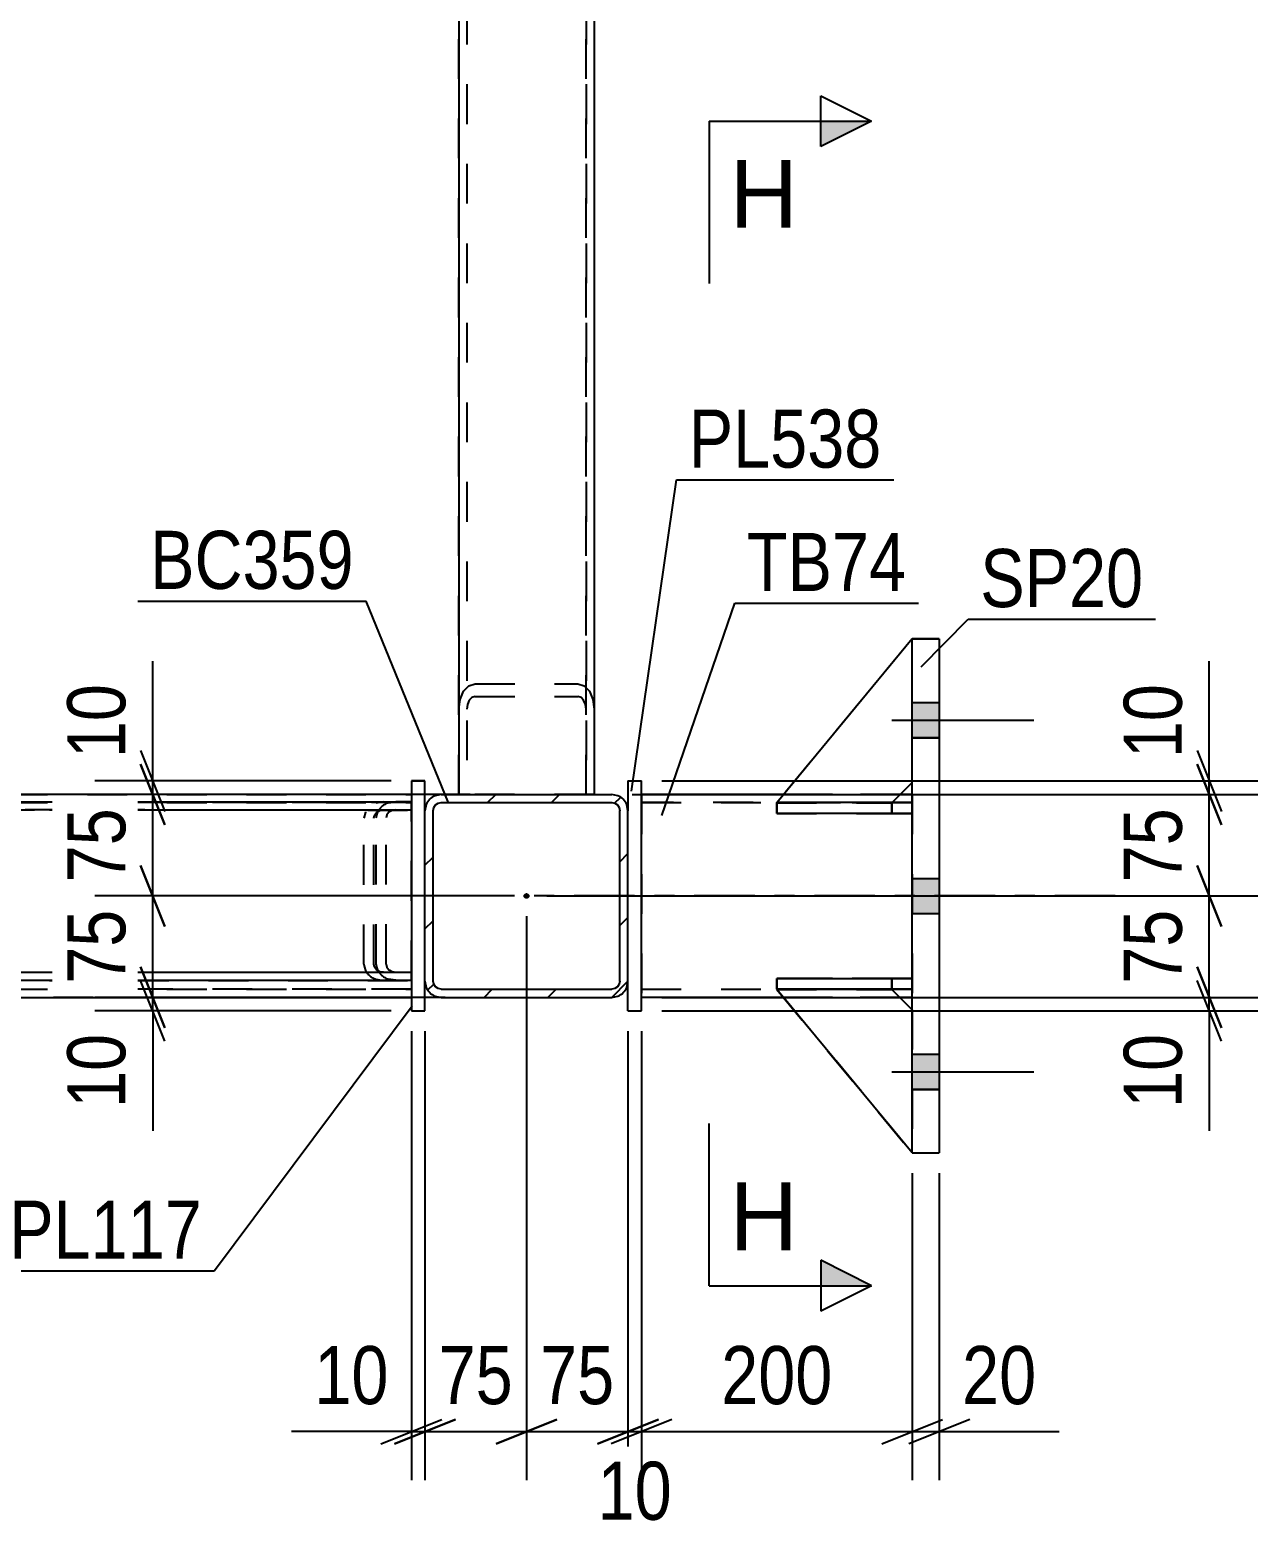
# Model space of a CAD drawing. Header units: millimetres. Extents: x -836 to 353, y -855 to -14.
# Drawn here: x 197.7 to 258.1, y -484.8 to -410.7 of the extents above; entities that cross this region are included whole.
import ezdxf

# ---------------------------------------------------------------- set-up
doc = ezdxf.new("R2010")
doc.units = ezdxf.units.MM
doc.linetypes.add('DXK_LINE_DOT2', pattern=[3.9198, 1.9599, -1.9599])
doc.linetypes.add('DXK_LINE_DOT3', pattern=[5.9187, 2.979, -0.9799, 0.9799, -0.9799])
doc.styles.add('Arial', font='ARIAL.TTF', dxfattribs={"height": 0.2})
doc.styles.add('Arial Narrow', font='ARIALN.TTF', dxfattribs={"height": 0.2})

# ---------------------------------------------------------------- blocks, each defined once
blk = doc.blocks.new('Part-570393895-14045 - 13893')
at = {"color": 2, "linetype": 'Continuous'}
for p, q in [((216.448, -447.748), (217.115, -447.748)), ((216.448, -447.748), (216.448, -459.081)), ((217.115, -449.215), (217.115, -447.748)), ((217.115, -459.081), (217.115, -457.615)), ((216.448, -459.081), (217.115, -459.081))]:
    blk.add_line(p, q, dxfattribs=at)
at = {"color": 7, "linetype": 'DXK_LINE_DOT2'}
for p, q in [((217.115, -447.748), (216.448, -447.748)), ((217.115, -447.748), (217.115, -447.748)), ((217.115, -457.615), (217.115, -449.215)), ((216.448, -459.081), (217.115, -459.081))]:
    blk.add_line(p, q, dxfattribs=at)
blk = doc.blocks.new('Part-570393895-14100 - 13893')
at = {"color": 2, "linetype": 'Continuous'}
for p, q in [((234.449, -458.022), (234.449, -458.022)), ((240.115, -458.022), (234.449, -458.022)), ((241.115, -466.082), (234.449, -458.022)), ((240.115, -458.022), (240.115, -458.022)), ((240.115, -458.022), (241.115, -459.022))]:
    blk.add_line(p, q, dxfattribs=at)
at = {"color": 7, "linetype": 'DXK_LINE_DOT2'}
for p, q in [((234.449, -458.022), (240.115, -458.022)), ((241.115, -466.081), (234.449, -458.022)), ((240.115, -458.022), (241.115, -459.022)), ((241.115, -459.022), (241.115, -466.082))]:
    blk.add_line(p, q, dxfattribs=at)
blk = doc.blocks.new('Part-570393895-14099 - 13893')
at = {"color": 7, "linetype": 'DXK_LINE_DOT2'}
for p, q in [((241.115, -440.747), (234.449, -448.821)), ((241.115, -440.747), (234.449, -448.821)), ((241.115, -447.821), (241.115, -440.747)), ((240.115, -448.821), (241.115, -447.821)), ((240.115, -448.821), (241.115, -447.821)), ((234.449, -448.821), (240.115, -448.821)), ((234.449, -448.821), (234.449, -448.821)), ((240.115, -448.821), (234.449, -448.821)), ((240.115, -448.821), (240.115, -448.821))]:
    blk.add_line(p, q, dxfattribs=at)
at = {"color": 2, "linetype": 'Continuous'}
blk.add_line((241.115, -440.747), (241.115, -440.747), dxfattribs=at)
blk = doc.blocks.new('Part-570393895-14098 - 13893')
at = {"color": 7, "linetype": 'DXK_LINE_DOT2'}
for p, q in [((241.115, -440.748), (234.449, -448.821)), ((241.115, -440.748), (241.115, -440.749)), ((241.115, -447.821), (241.115, -440.748)), ((240.115, -448.821), (241.115, -447.821)), ((240.115, -448.821), (234.449, -448.821)), ((240.115, -448.821), (234.999, -448.821)), ((240.115, -448.821), (240.121, -448.816)), ((240.115, -448.821), (240.115, -448.821))]:
    blk.add_line(p, q, dxfattribs=at)
at = {"color": 2, "linetype": 'Continuous'}
for p, q in [((241.115, -440.749), (234.449, -448.821)), ((241.115, -440.748), (241.115, -440.748)), ((240.121, -448.816), (241.115, -447.821)), ((234.999, -448.821), (234.449, -448.821)), ((234.449, -448.821), (234.449, -448.821))]:
    blk.add_line(p, q, dxfattribs=at)
blk = doc.blocks.new('Part-570393895-13926 - 13893')
at = {"color": 7, "linetype": 'DXK_LINE_DOT2'}
for p, q in [((218.781, -448.415), (218.781, -248.776)), ((219.181, -248.776), (219.181, -448.415)), ((225.048, -448.415), (225.048, -248.776)), ((225.448, -248.776), (225.448, -448.415)), ((225.448, -448.415), (218.781, -448.415))]:
    blk.add_line(p, q, dxfattribs=at)
blk = doc.blocks.new('Part-570393895-13936 - 13893')
at = {"color": 7, "linetype": 'DXK_LINE_DOT2'}
for p, q in [((219.181, -248.776), (219.181, -448.415)), ((225.048, -248.776), (225.048, -448.415)), ((218.842, -443.731), (219.016, -443.325)), ((219.016, -443.325), (219.275, -443.054)), ((219.275, -443.054), (219.581, -442.958)), ((219.581, -442.958), (224.648, -442.958)), ((224.648, -442.958), (224.954, -443.054)), ((224.954, -443.054), (225.214, -443.325)), ((225.214, -443.325), (225.387, -443.731)), ((218.781, -444.21), (218.842, -443.731)), ((219.212, -443.971), (219.181, -444.21)), ((219.298, -443.767), (219.212, -443.971)), ((219.428, -443.632), (219.298, -443.767)), ((219.581, -443.584), (219.428, -443.632)), ((219.581, -443.584), (224.648, -443.584)), ((224.801, -443.632), (224.648, -443.584)), ((224.931, -443.767), (224.801, -443.632)), ((225.018, -443.971), (224.931, -443.767)), ((225.048, -444.21), (225.018, -443.971)), ((225.387, -443.731), (225.448, -444.21)), ((225.448, -448.415), (218.781, -448.415))]:
    blk.add_line(p, q, dxfattribs=at)
at = {"color": 2, "linetype": 'Continuous'}
for p, q in [((218.781, -263.323), (218.781, -448.415)), ((225.448, -263.323), (225.448, -448.415))]:
    blk.add_line(p, q, dxfattribs=at)
blk = doc.blocks.new('Part-570393895-13939 - 13893')
at = {"color": 7, "linetype": 'DXK_LINE_DOT2'}
for p, q in [((162.545, -448.774), (215.067, -448.78)), ((215.067, -449.18), (162.545, -449.174)), ((171.179, -448.774), (216.448, -448.779)), ((171.179, -449.174), (216.448, -449.179)), ((214.177, -449.287), (214.107, -449.58)), ((214.18, -449.274), (214.177, -449.287)), ((214.624, -449.427), (214.728, -449.297)), ((215.067, -448.78), (214.7, -448.841)), ((214.728, -449.297), (214.883, -449.21)), ((214.883, -449.21), (215.067, -449.18)), ((215.067, -448.78), (216.448, -448.78)), ((216.448, -449.18), (215.067, -449.18)), ((216.448, -457.58), (216.448, -448.779)), ((216.448, -449.179), (216.448, -449.18)), ((214.107, -456.78), (214.107, -449.58)), ((214.587, -449.58), (214.624, -449.427)), ((214.587, -456.78), (214.587, -449.58)), ((162.545, -457.174), (215.067, -457.18)), ((171.179, -457.174), (216.448, -457.179)), ((214.107, -456.78), (214.142, -456.923)), ((214.142, -456.923), (214.18, -457.086)), ((214.624, -456.933), (214.587, -456.78)), ((214.728, -457.063), (214.624, -456.933)), ((214.883, -457.149), (214.728, -457.063)), ((215.067, -457.18), (214.883, -457.149)), ((215.067, -457.18), (216.448, -457.18)), ((215.067, -457.58), (162.545, -457.574)), ((171.179, -457.574), (216.448, -457.579)), ((214.7, -457.519), (215.067, -457.58)), ((216.448, -457.58), (215.067, -457.58)), ((216.448, -457.579), (216.448, -457.58))]:
    blk.add_line(p, q, dxfattribs=at)
blk.add_arc((214.971, -456.665), 0.896, 208.00602, 252.34509, dxfattribs=at)
blk = doc.blocks.new('Part-570393895-14005 - 13893')
at = {"color": 7, "linetype": 'DXK_LINE_DOT2'}
for p, q in [((175.485, -449.268), (175.448, -449.574)), ((175.589, -449.009), (175.485, -449.268)), ((175.744, -448.835), (175.589, -449.009)), ((175.706, -449.421), (175.758, -449.292)), ((175.928, -448.774), (175.744, -448.835)), ((175.758, -449.292), (175.836, -449.205)), ((175.836, -449.205), (175.928, -449.174)), ((175.928, -448.774), (180.245, -448.775)), ((175.928, -449.174), (215.675, -449.17)), ((175.928, -449.174), (180.245, -449.175)), ((180.245, -448.775), (180.962, -448.775)), ((180.429, -448.836), (180.245, -448.775)), ((180.245, -449.175), (216.448, -449.171)), ((180.245, -449.175), (180.337, -449.205)), ((180.337, -449.205), (180.415, -449.292)), ((180.415, -449.292), (180.467, -449.422)), ((180.584, -449.009), (180.429, -448.836)), ((180.688, -449.269), (180.584, -449.009)), ((180.725, -449.575), (180.688, -449.269)), ((214.715, -449.57), (214.788, -449.264)), ((215.335, -449.287), (215.231, -449.417)), ((215.307, -448.831), (215.675, -448.77)), ((215.491, -449.201), (215.335, -449.287)), ((215.675, -449.17), (215.491, -449.201)), ((215.675, -449.17), (216.448, -449.17)), ((216.448, -448.771), (216.448, -448.77)), ((216.448, -457.571), (216.448, -448.77)), ((175.448, -456.774), (175.448, -449.574)), ((175.688, -449.574), (175.706, -449.421)), ((175.688, -456.774), (175.688, -449.574)), ((180.467, -449.422), (180.485, -449.575)), ((180.485, -456.775), (180.485, -449.575)), ((180.725, -456.775), (180.725, -449.575)), ((214.715, -456.77), (214.715, -449.57)), ((215.231, -449.417), (215.195, -449.57)), ((215.195, -456.77), (215.195, -449.57)), ((214.788, -457.076), (214.715, -456.77)), ((215.195, -456.77), (215.231, -456.923)), ((175.448, -456.774), (175.485, -457.081)), ((175.485, -457.081), (175.589, -457.34)), ((175.589, -457.34), (175.744, -457.514)), ((175.706, -456.928), (175.688, -456.774)), ((175.758, -457.057), (175.706, -456.928)), ((175.836, -457.144), (175.758, -457.057)), ((175.928, -457.174), (175.836, -457.144)), ((175.928, -457.174), (215.675, -457.17)), ((175.928, -457.174), (180.245, -457.175)), ((180.337, -457.144), (180.245, -457.175)), ((180.245, -457.175), (216.448, -457.171)), ((180.415, -457.058), (180.337, -457.144)), ((180.467, -456.928), (180.415, -457.058)), ((180.429, -457.514), (180.584, -457.341)), ((180.485, -456.775), (180.467, -456.928)), ((180.584, -457.341), (180.688, -457.081)), ((180.688, -457.081), (180.725, -456.775)), ((215.231, -456.923), (215.335, -457.053)), ((215.675, -457.57), (215.307, -457.509)), ((215.335, -457.053), (215.379, -457.077)), ((215.379, -457.077), (215.491, -457.14)), ((215.491, -457.14), (215.675, -457.17)), ((215.675, -457.17), (216.448, -457.17)), ((175.744, -457.514), (175.928, -457.574)), ((175.928, -457.574), (215.675, -457.57)), ((175.928, -457.574), (180.245, -457.575)), ((180.245, -457.575), (180.429, -457.514)), ((180.245, -457.575), (180.966, -457.575)), ((215.675, -457.57), (216.448, -457.57))]:
    blk.add_line(p, q, dxfattribs=at)
at = {"color": 2, "linetype": 'Continuous'}
for p, q in [((175.928, -448.774), (215.675, -448.77)), ((180.962, -448.775), (216.448, -448.771)), ((216.448, -448.77), (215.675, -448.77)), ((180.966, -457.575), (216.448, -457.571))]:
    blk.add_line(p, q, dxfattribs=at)
at = {"color": 7, "linetype": 'DXK_LINE_DOT2'}
for centre, start, end in [((215.579, -449.685), 107.65491, 151.99398), ((215.579, -456.656), 208.00602, 252.34509)]:
    blk.add_arc(centre, 0.896, start, end, dxfattribs=at)
blk = doc.blocks.new('Part-570393895-14075 - 13893')
at = {"color": 7, "linetype": 'DXK_LINE_DOT2'}
for p, q in [((234.449, -458.021), (240.115, -458.021)), ((241.115, -466.081), (234.449, -458.021)), ((234.449, -458.021), (234.449, -458.021)), ((240.115, -458.021), (234.449, -458.021)), ((234.449, -458.021), (241.115, -466.081)), ((240.115, -458.021), (241.115, -459.021)), ((240.115, -458.021), (240.115, -458.021)), ((241.115, -459.021), (240.115, -458.021)), ((241.115, -459.021), (241.115, -466.081))]:
    blk.add_line(p, q, dxfattribs=at)
blk = doc.blocks.new('Part-570393895-13951 - 13893')
at = {"color": 7, "linetype": 'DXK_LINE_DOT2'}
for p, q in [((133.85, -448.414), (216.448, -448.414)), ((133.85, -448.415), (133.85, -448.414)), ((133.85, -458.187), (133.85, -448.414)), ((216.448, -448.415), (216.448, -448.414)), ((216.448, -448.414), (216.448, -458.415)), ((133.85, -448.814), (216.448, -448.814)), ((133.85, -448.815), (133.85, -448.814)), ((216.448, -448.815), (133.85, -448.815)), ((133.85, -448.845), (133.85, -448.815)), ((133.85, -458.014), (216.448, -458.014)), ((133.85, -458.015), (133.85, -458.014)), ((216.448, -458.015), (133.85, -458.015)), ((216.448, -458.414), (133.85, -458.414))]:
    blk.add_line(p, q, dxfattribs=at)
at = {"color": 2, "linetype": 'Continuous'}
for p, q in [((216.448, -448.415), (133.85, -448.415)), ((133.85, -458.354), (133.85, -458.187)), ((133.85, -458.354), (133.85, -458.415)), ((133.85, -458.414), (133.85, -458.415)), ((133.85, -458.415), (216.448, -458.415))]:
    blk.add_line(p, q, dxfattribs=at)
blk = doc.blocks.new('Part-570393895-13961 - 13893')
at = {"linetype": 'Continuous'}
h = blk.add_hatch(dxfattribs=at)
h.set_pattern_fill('', scale=0.7, style=0, pattern_type=0)
h.set_pattern_definition([(45, (226.3147, -458.4148), (-1.57154, 1.57154), [])])
h.paths.add_polyline_path([(217.915, -458.415), (226.315, -458.415), (226.621, -458.354), (226.88, -458.18), (227.054, -457.921), (227.115, -457.615), (227.115, -449.215), (227.054, -448.909), (226.88, -448.649), (226.621, -448.476), (226.315, -448.415), (217.915, -448.415), (217.609, -448.476), (217.349, -448.649), (217.176, -448.909), (217.115, -449.215), (217.115, -457.615), (217.176, -457.921), (217.349, -458.18), (217.609, -458.354)])
h.paths.add_polyline_path([(217.545, -457.768), (217.515, -457.615), (217.515, -449.215), (217.545, -449.062), (217.632, -448.932), (217.762, -448.845), (217.915, -448.815), (226.315, -448.815), (226.468, -448.845), (226.598, -448.932), (226.684, -449.062), (226.715, -449.215), (226.715, -457.615), (226.684, -457.768), (226.598, -457.898), (226.468, -457.984), (226.315, -458.015), (217.915, -458.015), (217.762, -457.984), (217.632, -457.898)])
blk.add_hatch(color=30, dxfattribs=at).paths.add_polyline_path([(222.115, -453.515, -1), (222.115, -453.315, -1)])
at = {"color": 2, "linetype": 'Continuous'}
for p, q in [((217.915, -448.415), (217.609, -448.476)), ((217.915, -448.415), (217.915, -448.415)), ((217.915, -448.415), (226.315, -448.415)), ((226.315, -448.415), (226.315, -448.415)), ((226.621, -448.476), (226.315, -448.415)), ((217.176, -448.909), (217.115, -449.215)), ((217.115, -449.215), (217.115, -449.215)), ((217.115, -457.615), (217.115, -449.215)), ((217.515, -449.215), (217.545, -449.062)), ((217.515, -449.215), (217.515, -449.215)), ((217.515, -457.615), (217.515, -449.215)), ((217.545, -449.062), (217.632, -448.932)), ((217.632, -448.932), (217.762, -448.845)), ((217.762, -448.845), (217.915, -448.815)), ((217.915, -448.815), (217.915, -448.815)), ((217.915, -448.815), (226.315, -448.815)), ((226.315, -448.815), (226.315, -448.815)), ((226.315, -448.815), (226.468, -448.845)), ((226.468, -448.845), (226.598, -448.932)), ((226.598, -448.932), (226.684, -449.062)), ((226.684, -449.062), (226.715, -449.215)), ((226.715, -449.215), (226.715, -449.215)), ((226.715, -457.615), (226.715, -449.215)), ((227.115, -449.215), (227.054, -448.909)), ((227.115, -449.215), (227.115, -449.215)), ((227.115, -457.615), (227.115, -449.215)), ((217.115, -457.615), (217.115, -457.615)), ((217.115, -457.615), (217.176, -457.921)), ((217.515, -457.615), (217.515, -457.615)), ((217.545, -457.768), (217.515, -457.615)), ((217.632, -457.898), (217.545, -457.768)), ((217.762, -457.984), (217.632, -457.898)), ((217.915, -458.015), (217.762, -457.984)), ((217.915, -458.015), (217.915, -458.015)), ((217.915, -458.015), (226.315, -458.015)), ((226.468, -457.984), (226.315, -458.015)), ((226.315, -458.015), (226.315, -458.015)), ((226.598, -457.898), (226.468, -457.984)), ((226.684, -457.768), (226.598, -457.898)), ((226.715, -457.615), (226.684, -457.768)), ((226.715, -457.615), (226.715, -457.615)), ((227.054, -457.921), (227.115, -457.615)), ((227.115, -457.615), (227.115, -457.615)), ((217.609, -458.354), (217.915, -458.415)), ((217.915, -458.415), (217.915, -458.415)), ((217.915, -458.415), (226.315, -458.415)), ((226.315, -458.415), (226.621, -458.354)), ((226.315, -458.415), (226.315, -458.415))]:
    blk.add_line(p, q, dxfattribs=at)
at = {"color": 30, "linetype": 'DXK_LINE_DOT3'}
blk.add_line((222.115, -453.415), (222.115, -453.415), dxfattribs=at)
at = {"color": 30, "linetype": 'Continuous'}
blk.add_circle((222.115, -453.415), 0.1, dxfattribs=at)
at = {"color": 2, "linetype": 'Continuous'}
for centre, start, end in [((217.915, -449.215), 112.5, 157.5), ((226.315, -449.215), 22.5, 67.5), ((217.915, -457.615), 202.5, 247.5), ((226.315, -457.615), 292.5, 337.5)]:
    blk.add_arc(centre, 0.8, start, end, dxfattribs=at)
blk = doc.blocks.new('Part-570393895-14062 - 13893')
at = {"color": 7, "linetype": 'DXK_LINE_DOT2'}
for p, q in [((234.449, -448.814), (241.116, -448.813)), ((234.449, -449.347), (234.449, -448.814)), ((234.449, -448.814), (240.116, -448.814)), ((234.449, -449.347), (241.116, -449.346)), ((240.116, -449.347), (234.449, -449.347)), ((240.116, -449.347), (240.116, -448.814)), ((240.116, -448.814), (241.116, -448.814)), ((241.116, -449.347), (240.116, -449.347)), ((241.116, -449.347), (241.116, -448.813)), ((241.116, -449.346), (241.116, -449.347))]:
    blk.add_line(p, q, dxfattribs=at)
blk = doc.blocks.new('Part-570393895-14061 - 13893')
at = {"color": 2, "linetype": 'Continuous'}
for p, q in [((242.449, -440.746), (241.115, -440.746)), ((241.115, -440.749), (241.115, -440.747)), ((241.115, -440.749), (242.449, -440.749)), ((241.115, -466.082), (241.115, -440.749)), ((242.449, -440.749), (242.449, -440.746)), ((242.449, -440.746), (242.449, -440.749)), ((242.449, -440.749), (242.449, -466.082)), ((241.115, -466.082), (242.449, -466.082))]:
    blk.add_line(p, q, dxfattribs=at)
at = {"color": 7, "linetype": 'DXK_LINE_DOT2'}
for p, q in [((241.115, -440.747), (241.115, -440.746)), ((241.115, -440.749), (241.115, -440.746)), ((241.115, -466.08), (242.449, -466.08))]:
    blk.add_line(p, q, dxfattribs=at)
blk = doc.blocks.new('Part-570393895-14080 - 13893')
at = {"color": 2, "linetype": 'Continuous'}
for p, q in [((227.115, -447.747), (227.781, -447.747)), ((227.115, -447.748), (227.781, -447.748)), ((227.115, -447.748), (227.115, -449.215)), ((227.781, -459.081), (227.781, -447.748)), ((227.115, -459.081), (227.115, -457.615)), ((227.115, -459.081), (227.781, -459.081))]:
    blk.add_line(p, q, dxfattribs=at)
at = {"color": 7, "linetype": 'DXK_LINE_DOT2'}
for p, q in [((227.115, -447.747), (227.115, -447.748)), ((227.781, -447.748), (227.781, -447.747)), ((227.115, -457.615), (227.115, -449.215)), ((227.115, -459.08), (227.781, -459.08))]:
    blk.add_line(p, q, dxfattribs=at)
blk = doc.blocks.new('Part-570393895-14085 - 13893')
at = {"color": 7, "linetype": 'DXK_LINE_DOT2'}
for p, q in [((241.115, -448.414), (227.781, -448.414)), ((227.781, -448.415), (227.781, -448.414)), ((227.781, -448.414), (227.781, -458.415)), ((240.522, -448.415), (234.785, -448.415)), ((241.115, -448.415), (241.115, -448.414)), ((241.115, -448.414), (241.115, -458.415)), ((241.115, -448.814), (227.781, -448.814)), ((227.781, -448.815), (241.115, -448.815)), ((227.781, -458.014), (241.115, -458.014)), ((227.781, -458.015), (241.115, -458.015)), ((241.115, -458.414), (227.781, -458.414)), ((240.508, -458.415), (234.774, -458.415))]:
    blk.add_line(p, q, dxfattribs=at)
at = {"color": 2, "linetype": 'Continuous'}
for p, q in [((234.785, -448.415), (227.781, -448.415)), ((241.115, -448.415), (240.522, -448.415)), ((234.774, -458.415), (227.781, -458.415)), ((241.115, -458.415), (240.508, -458.415))]:
    blk.add_line(p, q, dxfattribs=at)
at = {"color": 7, "linetype": 'DXK_LINE_DOT3'}
blk.add_line((251.115, -453.414), (217.781, -453.414), dxfattribs=at)
blk = doc.blocks.new('Part-570393895-14095 - 13893')
at = {"color": 7, "linetype": 'DXK_LINE_DOT2'}
for p, q in [((241.116, -457.48), (234.449, -457.481)), ((234.449, -458.014), (234.449, -457.481)), ((234.449, -457.481), (240.116, -457.481)), ((240.116, -458.014), (240.116, -457.481)), ((240.116, -457.481), (241.116, -457.481)), ((241.116, -458.014), (241.116, -457.48)), ((234.449, -458.014), (241.116, -458.013)), ((240.116, -458.014), (234.449, -458.014)), ((241.116, -458.014), (240.116, -458.014)), ((241.116, -458.013), (241.116, -458.014))]:
    blk.add_line(p, q, dxfattribs=at)
blk = doc.blocks.new('Part-570393895-14096 - 13893')
at = {"color": 2, "linetype": 'Continuous'}
for p, q in [((234.454, -448.815), (234.449, -448.815)), ((234.449, -448.815), (234.449, -449.348)), ((241.115, -449.349), (234.449, -449.348)), ((241.115, -448.816), (234.999, -448.815)), ((240.122, -448.815), (241.116, -448.815)), ((241.115, -448.816), (241.115, -449.349))]:
    blk.add_line(p, q, dxfattribs=at)
at = {"color": 7, "linetype": 'DXK_LINE_DOT2'}
for p, q in [((234.449, -449.348), (240.116, -449.348)), ((234.999, -448.815), (234.454, -448.815)), ((240.116, -448.815), (234.454, -448.815)), ((240.116, -448.815), (240.122, -448.815)), ((240.116, -448.815), (240.116, -449.348)), ((240.116, -449.348), (241.116, -449.348)), ((241.115, -448.816), (241.116, -448.815)), ((241.115, -449.349), (241.116, -449.348)), ((241.116, -448.815), (241.116, -449.348))]:
    blk.add_line(p, q, dxfattribs=at)
blk = doc.blocks.new('Part-570393895-14097 - 13893')
at = {"color": 2, "linetype": 'Continuous'}
for p, q in [((234.449, -457.481), (241.115, -457.482)), ((234.449, -457.481), (234.449, -458.015)), ((241.116, -457.481), (240.116, -457.481)), ((241.115, -457.482), (241.115, -458.016)), ((241.115, -458.016), (234.449, -458.015))]:
    blk.add_line(p, q, dxfattribs=at)
at = {"color": 7, "linetype": 'DXK_LINE_DOT2'}
for p, q in [((240.116, -457.481), (234.449, -457.481)), ((240.116, -457.481), (240.116, -458.015)), ((241.115, -457.482), (241.116, -457.481)), ((241.116, -457.481), (241.116, -458.015)), ((234.449, -458.015), (240.116, -458.015)), ((240.116, -458.015), (241.116, -458.015)), ((241.115, -458.016), (241.116, -458.015))]:
    blk.add_line(p, q, dxfattribs=at)
blk = doc.blocks.new('Bolt-570393895-14271 - 13893')
at = {"linetype": 'Continuous'}
for points in [[(242.449, -445.613), (242.449, -443.88), (241.115, -443.88), (241.115, -445.613)], [(242.449, -445.614), (242.449, -443.881), (241.115, -443.881), (241.115, -445.614)], [(242.449, -445.615), (242.449, -443.882), (241.115, -443.882), (241.115, -445.615)], [(242.449, -454.28), (242.449, -452.547), (241.115, -452.547), (241.115, -454.28)], [(242.449, -454.282), (242.449, -452.549), (241.115, -452.549), (241.115, -454.282)], [(242.449, -462.947), (242.449, -461.213), (241.115, -461.213), (241.115, -462.947)], [(242.449, -462.948), (242.449, -461.214), (241.115, -461.214), (241.115, -462.948)], [(242.449, -462.949), (242.449, -461.215), (241.115, -461.215), (241.115, -462.949)]]:
    blk.add_hatch(color=1, dxfattribs=at).paths.add_polyline_path(points)
at = {"color": 1, "linetype": 'Continuous'}
for p, q in [((241.115, -443.88), (242.449, -443.88)), ((241.115, -443.881), (242.449, -443.881)), ((241.115, -443.882), (242.449, -443.882)), ((240.115, -444.747), (247.115, -444.747)), ((240.115, -444.748), (247.115, -444.748)), ((240.115, -444.749), (247.115, -444.749)), ((241.115, -445.613), (242.449, -445.613)), ((241.115, -445.614), (242.449, -445.614)), ((241.115, -445.615), (242.449, -445.615)), ((241.115, -452.547), (242.449, -452.547)), ((241.115, -452.549), (242.449, -452.549)), ((240.115, -453.413), (247.115, -453.413)), ((240.115, -453.415), (247.115, -453.415)), ((241.115, -454.28), (242.449, -454.28)), ((241.115, -454.282), (242.449, -454.282)), ((241.115, -461.213), (242.449, -461.213)), ((241.115, -461.214), (242.449, -461.214)), ((241.115, -461.215), (242.449, -461.215)), ((240.115, -462.08), (247.115, -462.08)), ((240.115, -462.081), (247.115, -462.081)), ((240.115, -462.082), (247.115, -462.082)), ((241.115, -462.947), (242.449, -462.947)), ((241.115, -462.948), (242.449, -462.948)), ((241.115, -462.949), (242.449, -462.949))]:
    blk.add_line(p, q, dxfattribs=at)
blk = doc.blocks.new('StraightDimension-570393895-14790 - 13893')
at = {"color": 7, "linetype": 'Continuous'}
for p, q in [((255.147, -451.915), (256.347, -454.915)), ((223.115, -453.415), (258.147, -453.415)), ((255.747, -458.414), (255.747, -453.415)), ((256.347, -459.914), (255.147, -456.914)), ((228.781, -458.414), (258.147, -458.414))]:
    blk.add_line(p, q, dxfattribs=at)
at = {"color": 0}
blk.add_wipeout([(254.997, -453.486), (250.797, -453.486), (250.797, -458.343), (254.997, -458.343)], dxfattribs=at)
at = {"color": 3, "style": 'Arial Narrow'}
blk.add_text('75', height=2.8633, rotation=90.00021, dxfattribs=at).set_placement((254.397, -457.743))
blk = doc.blocks.new('StraightDimension-570393895-14679 - 13893')
at = {"color": 7, "linetype": 'Continuous'}
for p, q in [((222.115, -454.415), (222.115, -482.215)), ((227.115, -460.081), (227.115, -482.215)), ((220.615, -480.415), (223.615, -479.215)), ((228.615, -479.215), (225.615, -480.415)), ((222.115, -479.815), (227.115, -479.815))]:
    blk.add_line(p, q, dxfattribs=at)
at = {"color": 0}
blk.add_wipeout([(227.043, -479.065), (227.043, -474.865), (222.187, -474.865), (222.187, -479.065)], dxfattribs=at)
at = {"color": 3, "style": 'Arial Narrow'}
blk.add_text('75', height=2.8633, dxfattribs=at).set_placement((222.787, -478.465))
blk = doc.blocks.new('StraightDimension-570393895-14696 - 13893')
at = {"color": 7, "linetype": 'Continuous'}
for p, q in [((222.115, -454.415), (222.115, -482.215)), ((217.115, -460.081), (217.115, -482.215)), ((215.615, -480.415), (218.615, -479.215)), ((223.615, -479.215), (220.615, -480.415)), ((217.115, -479.815), (222.115, -479.815))]:
    blk.add_line(p, q, dxfattribs=at)
at = {"color": 0}
blk.add_wipeout([(222.043, -479.065), (222.043, -474.865), (217.187, -474.865), (217.187, -479.065)], dxfattribs=at)
at = {"color": 3, "style": 'Arial Narrow'}
blk.add_text('75', height=2.8633, dxfattribs=at).set_placement((217.787, -478.465))
blk = doc.blocks.new('StraightDimension-570393895-14713 - 13893')
at = {"color": 7, "linetype": 'Continuous'}
for p, q in [((227.115, -460.081), (227.115, -482.665)), ((227.781, -460.081), (227.781, -482.665)), ((225.615, -480.415), (228.615, -479.215)), ((229.281, -479.215), (226.281, -480.415)), ((227.115, -479.815), (227.781, -479.815))]:
    blk.add_line(p, q, dxfattribs=at)
at = {"color": 0}
blk.add_wipeout([(229.876, -484.765), (229.876, -480.565), (225.02, -480.565), (225.02, -484.765)], dxfattribs=at)
at = {"color": 3, "style": 'Arial Narrow'}
blk.add_text('10', height=2.8633, dxfattribs=at).set_placement((225.62, -484.165))
blk = doc.blocks.new('StraightDimension-570393895-14723 - 13893')
at = {"color": 7, "linetype": 'Continuous'}
for p, q in [((227.781, -460.081), (227.781, -482.215)), ((241.115, -467.081), (241.115, -482.215)), ((229.281, -479.215), (226.281, -480.415)), ((239.615, -480.415), (242.615, -479.215)), ((227.781, -479.815), (241.115, -479.815))]:
    blk.add_line(p, q, dxfattribs=at)
at = {"color": 0}
blk.add_wipeout([(237.791, -479.065), (237.791, -474.865), (231.106, -474.865), (231.106, -479.065)], dxfattribs=at)
at = {"color": 3, "style": 'Arial Narrow'}
blk.add_text('200', height=2.8633, dxfattribs=at).set_placement((231.706, -478.465))
blk = doc.blocks.new('StraightDimension-570393895-14739 - 13893')
at = {"color": 7, "linetype": 'Continuous'}
for p, q in [((241.115, -467.081), (241.115, -482.215)), ((242.449, -467.082), (242.449, -482.215)), ((239.615, -480.415), (242.615, -479.215)), ((243.949, -479.215), (240.949, -480.415)), ((241.115, -479.815), (242.449, -479.815)), ((242.449, -479.815), (248.355, -479.815)), ((242.449, -479.815), (248.355, -479.815))]:
    blk.add_line(p, q, dxfattribs=at)
at = {"color": 0}
blk.add_wipeout([(247.83, -479.065), (247.83, -474.865), (242.974, -474.865), (242.974, -479.065)], dxfattribs=at)
at = {"color": 3, "style": 'Arial Narrow'}
blk.add_text('20', height=2.8633, dxfattribs=at).set_placement((243.574, -478.465))
blk = doc.blocks.new('StraightDimension-570393895-14755 - 13893')
at = {"color": 7, "linetype": 'Continuous'}
for p, q in [((216.448, -460.081), (216.448, -482.215)), ((217.115, -460.081), (217.115, -482.215)), ((214.948, -480.415), (217.948, -479.215)), ((218.615, -479.215), (215.615, -480.415)), ((216.448, -479.815), (210.542, -479.815)), ((216.448, -479.815), (210.542, -479.815)), ((216.448, -479.815), (217.115, -479.815))]:
    blk.add_line(p, q, dxfattribs=at)
at = {"color": 0}
blk.add_wipeout([(215.923, -479.065), (215.923, -474.865), (211.067, -474.865), (211.067, -479.065)], dxfattribs=at)
at = {"color": 3, "style": 'Arial Narrow'}
blk.add_text('10', height=2.8633, dxfattribs=at).set_placement((211.667, -478.465))
blk = doc.blocks.new('StraightDimension-570393895-14780 - 13893')
at = {"color": 7, "linetype": 'Continuous'}
for p, q in [((255.147, -456.914), (256.347, -459.914)), ((256.347, -460.581), (255.147, -457.581)), ((228.781, -458.414), (258.147, -458.414)), ((255.747, -459.081), (255.747, -458.414)), ((228.781, -459.081), (258.147, -459.081)), ((255.747, -459.081), (255.747, -464.988)), ((255.747, -459.081), (255.747, -464.988))]:
    blk.add_line(p, q, dxfattribs=at)
at = {"color": 0}
blk.add_wipeout([(254.997, -459.606), (250.797, -459.606), (250.797, -464.463), (254.997, -464.463)], dxfattribs=at)
at = {"color": 3, "style": 'Arial Narrow'}
blk.add_text('10', height=2.8633, rotation=90.00021, dxfattribs=at).set_placement((254.397, -463.863))
blk = doc.blocks.new('StraightDimension-570393895-14807 - 13893')
at = {"color": 7, "linetype": 'Continuous'}
for p, q in [((255.147, -446.915), (256.347, -449.915)), ((227.315, -448.415), (258.147, -448.415)), ((255.747, -453.415), (255.747, -448.415)), ((256.347, -454.915), (255.147, -451.915)), ((223.115, -453.415), (258.147, -453.415))]:
    blk.add_line(p, q, dxfattribs=at)
at = {"color": 0}
blk.add_wipeout([(254.997, -448.487), (250.797, -448.487), (250.797, -453.343), (254.997, -453.343)], dxfattribs=at)
at = {"color": 3, "style": 'Arial Narrow'}
blk.add_text('75', height=2.8633, rotation=90.00021, dxfattribs=at).set_placement((254.397, -452.743))
blk = doc.blocks.new('StraightDimension-570393895-14824 - 13893')
at = {"color": 7, "linetype": 'Continuous'}
for p, q in [((255.747, -447.748), (255.747, -441.842)), ((255.747, -447.748), (255.747, -441.842)), ((255.147, -446.248), (256.347, -449.248)), ((256.347, -449.915), (255.147, -446.915)), ((228.781, -447.748), (258.147, -447.748)), ((255.747, -448.415), (255.747, -447.748)), ((227.315, -448.415), (258.147, -448.415))]:
    blk.add_line(p, q, dxfattribs=at)
at = {"color": 0}
blk.add_wipeout([(254.997, -442.367), (250.797, -442.367), (250.797, -447.223), (254.997, -447.223)], dxfattribs=at)
at = {"color": 3, "style": 'Arial Narrow'}
blk.add_text('10', height=2.8633, rotation=90.00021, dxfattribs=at).set_placement((254.397, -446.623))
blk = doc.blocks.new('StraightDimension-570393895-14835 - 13893')
at = {"color": 7, "linetype": 'Continuous'}
for p, q in [((203.104, -456.915), (204.304, -459.915)), ((204.304, -460.581), (203.104, -457.581)), ((218.108, -458.415), (200.854, -458.415)), ((203.704, -459.081), (203.704, -458.415)), ((215.448, -459.081), (200.854, -459.081)), ((203.704, -459.081), (203.704, -464.988)), ((203.704, -459.081), (203.704, -464.988))]:
    blk.add_line(p, q, dxfattribs=at)
at = {"color": 0}
blk.add_wipeout([(202.954, -459.606), (198.754, -459.606), (198.754, -464.463), (202.954, -464.463)], dxfattribs=at)
at = {"color": 3, "style": 'Arial Narrow'}
blk.add_text('10', height=2.8633, rotation=90.00021, dxfattribs=at).set_placement((202.354, -463.863))
blk = doc.blocks.new('StraightDimension-570393895-14845 - 13893')
at = {"color": 7, "linetype": 'Continuous'}
for p, q in [((203.104, -451.915), (204.304, -454.915)), ((221.115, -453.415), (200.854, -453.415)), ((203.704, -458.415), (203.704, -453.415)), ((204.304, -459.915), (203.104, -456.915)), ((218.108, -458.415), (200.854, -458.415))]:
    blk.add_line(p, q, dxfattribs=at)
at = {"color": 0}
blk.add_wipeout([(202.954, -453.487), (198.754, -453.487), (198.754, -458.343), (202.954, -458.343)], dxfattribs=at)
at = {"color": 3, "style": 'Arial Narrow'}
blk.add_text('75', height=2.8633, rotation=90.00021, dxfattribs=at).set_placement((202.354, -457.743))
blk = doc.blocks.new('StraightDimension-570393895-14862 - 13893')
at = {"color": 7, "linetype": 'Continuous'}
for p, q in [((203.104, -446.915), (204.304, -449.915)), ((219.336, -448.415), (200.854, -448.415)), ((203.704, -453.415), (203.704, -448.415)), ((204.304, -454.915), (203.104, -451.915)), ((221.115, -453.415), (200.854, -453.415))]:
    blk.add_line(p, q, dxfattribs=at)
at = {"color": 0}
blk.add_wipeout([(202.954, -448.487), (198.754, -448.487), (198.754, -453.343), (202.954, -453.343)], dxfattribs=at)
at = {"color": 3, "style": 'Arial Narrow'}
blk.add_text('75', height=2.8633, rotation=90.00021, dxfattribs=at).set_placement((202.354, -452.743))
blk = doc.blocks.new('StraightDimension-570393895-14881 - 13893')
at = {"color": 7, "linetype": 'Continuous'}
for p, q in [((203.704, -447.748), (203.704, -441.842)), ((203.704, -447.748), (203.704, -441.842)), ((203.104, -446.248), (204.304, -449.248)), ((204.304, -449.915), (203.104, -446.915)), ((215.448, -447.748), (200.854, -447.748)), ((203.704, -448.415), (203.704, -447.748)), ((219.336, -448.415), (200.854, -448.415))]:
    blk.add_line(p, q, dxfattribs=at)
at = {"color": 0}
blk.add_wipeout([(202.954, -442.367), (198.754, -442.367), (198.754, -447.223), (202.954, -447.223)], dxfattribs=at)
at = {"color": 3, "style": 'Arial Narrow'}
blk.add_text('10', height=2.8633, rotation=90.00021, dxfattribs=at).set_placement((202.354, -446.623))
blk = doc.blocks.new('Mark-570393895-14041 - 13893')
at = {"color": 30, "linetype": 'Continuous'}
for p in [(216.49, -458.847), (196.037, -471.9)]:
    blk.add_line(p, (206.741, -471.9), dxfattribs=at)
at = {"color": 0}
blk.add_wipeout([(206.141, -471.3), (206.141, -468.3), (196.637, -468.3), (196.637, -471.3)], dxfattribs=at)
blk.add_wipeout([(206.141, -471.3), (206.141, -468.3), (196.637, -468.3), (196.637, -471.3)], dxfattribs=at)
at = {"color": 3, "style": 'Arial Narrow'}
blk.add_text('PL117', height=2.8633, dxfattribs=at).set_placement((196.637, -471.3))
blk = doc.blocks.new('Mark-570393895-13957 - 13893')
at = {"color": 30, "linetype": 'Continuous'}
for p in [(202.974, -438.881), (218.272, -448.819)]:
    blk.add_line(p, (214.223, -438.881), dxfattribs=at)
at = {"color": 0}
blk.add_wipeout([(213.623, -438.281), (213.623, -435.281), (203.574, -435.281), (203.574, -438.281)], dxfattribs=at)
blk.add_wipeout([(213.623, -438.281), (213.623, -435.281), (203.574, -435.281), (203.574, -438.281)], dxfattribs=at)
at = {"color": 3, "style": 'Arial Narrow'}
blk.add_text('BC359', height=2.8633, dxfattribs=at).set_placement((203.574, -438.281))
blk = doc.blocks.new('Mark-570393895-14057 - 13893')
at = {"color": 30, "linetype": 'Continuous'}
for p, q in [((241.561, -442.13), (243.868, -439.777)), ((243.868, -439.777), (253.107, -439.777))]:
    blk.add_line(p, q, dxfattribs=at)
at = {"color": 0}
blk.add_wipeout([(252.507, -439.177), (252.507, -436.177), (244.468, -436.177), (244.468, -439.177)], dxfattribs=at)
blk.add_wipeout([(252.507, -439.177), (252.507, -436.177), (244.468, -436.177), (244.468, -439.177)], dxfattribs=at)
at = {"color": 3, "style": 'Arial Narrow'}
blk.add_text('SP20', height=2.8633, dxfattribs=at).set_placement((244.468, -439.177))
blk = doc.blocks.new('Mark-570393895-14076 - 13893')
at = {"color": 30, "linetype": 'Continuous'}
for p, q in [((227.283, -448.246), (229.508, -432.903)), ((229.508, -432.903), (240.212, -432.903))]:
    blk.add_line(p, q, dxfattribs=at)
at = {"color": 0}
blk.add_wipeout([(239.612, -432.303), (239.612, -429.303), (230.108, -429.303), (230.108, -432.303)], dxfattribs=at)
blk.add_wipeout([(239.612, -432.303), (239.612, -429.303), (230.108, -429.303), (230.108, -432.303)], dxfattribs=at)
at = {"color": 3, "style": 'Arial Narrow'}
blk.add_text('PL538', height=2.8633, dxfattribs=at).set_placement((230.108, -432.303))
blk = doc.blocks.new('Mark-570393895-14081 - 13893')
at = {"color": 30, "linetype": 'Continuous'}
for p, q in [((228.776, -449.452), (232.374, -438.985)), ((232.374, -438.985), (241.429, -438.985))]:
    blk.add_line(p, q, dxfattribs=at)
at = {"color": 0}
blk.add_wipeout([(240.829, -438.385), (240.829, -435.385), (232.974, -435.385), (232.974, -438.385)], dxfattribs=at)
blk.add_wipeout([(240.829, -438.385), (240.829, -435.385), (232.974, -435.385), (232.974, -438.385)], dxfattribs=at)
at = {"color": 3, "style": 'Arial Narrow'}
blk.add_text('TB74', height=2.8633, dxfattribs=at).set_placement((232.974, -438.385))
blk = doc.blocks.new('SectionMark-570393895-14936 - 13893')
at = {"linetype": 'Continuous'}
for points in [[(236.615, -416.475), (236.615, -415.225), (239.115, -415.225)], [(236.615, -472.626), (236.615, -471.376), (239.115, -472.626)]]:
    blk.add_hatch(color=6, dxfattribs=at).paths.add_polyline_path(points)
at = {"color": 6, "linetype": 'Continuous'}
for p, q in [((236.615, -416.475), (236.615, -413.975)), ((236.615, -413.975), (239.115, -415.225)), ((231.115, -415.225), (231.115, -423.225)), ((231.115, -415.225), (239.115, -415.225)), ((239.115, -415.225), (236.615, -416.475)), ((231.115, -472.626), (231.115, -464.626)), ((239.115, -472.626), (236.615, -471.376)), ((236.615, -471.376), (236.615, -473.876)), ((231.115, -472.626), (239.115, -472.626)), ((239.115, -472.626), (236.615, -473.876))]:
    blk.add_line(p, q, dxfattribs=at)
at = {"color": 0, "linetype": 'Continuous'}
for points in [[(235.485, -420.475), (235.485, -416.975), (232.115, -416.975), (232.115, -420.475)], [(235.485, -470.876), (235.485, -467.376), (232.115, -467.376), (232.115, -470.876)]]:
    blk.add_wipeout(points, dxfattribs=at)
at = {"color": 3, "linetype": 'Continuous', "style": 'Arial'}
for p in [(232.115, -420.475), (232.115, -470.876)]:
    blk.add_text('H', height=3.343, dxfattribs=at).set_placement(p)

msp = doc.modelspace()

# ---------------------------------------------------------------- block references
for name in ['Part-570393895-13926 - 13893', 'Part-570393895-13936 - 13893', 'Part-570393895-14099 - 13893', 'Part-570393895-14098 - 13893', 'Part-570393895-14061 - 13893', 'Bolt-570393895-14271 - 13893', 'Part-570393895-14045 - 13893', 'Part-570393895-14080 - 13893', 'Part-570393895-13951 - 13893', 'Part-570393895-13961 - 13893', 'Part-570393895-14085 - 13893', 'Part-570393895-13939 - 13893', 'Part-570393895-14005 - 13893', 'Part-570393895-14062 - 13893', 'Part-570393895-14096 - 13893', 'Part-570393895-14095 - 13893', 'Part-570393895-14097 - 13893', 'Part-570393895-14075 - 13893', 'Part-570393895-14100 - 13893']:
    msp.add_blockref(name, (0, 0))

# ---------------------------------------------------------------- next in the draw order: block references
msp.add_blockref('StraightDimension-570393895-14790 - 13893', (0, 0))

# ---------------------------------------------------------------- next in the draw order: block references
msp.add_blockref('StraightDimension-570393895-14679 - 13893', (0, 0))

# ---------------------------------------------------------------- next in the draw order: block references
for name in ['StraightDimension-570393895-14696 - 13893', 'StraightDimension-570393895-14713 - 13893']:
    msp.add_blockref(name, (0, 0))

# ---------------------------------------------------------------- next in the draw order: block references
for name in ['StraightDimension-570393895-14807 - 13893', 'StraightDimension-570393895-14755 - 13893', 'StraightDimension-570393895-14723 - 13893']:
    msp.add_blockref(name, (0, 0))

# ---------------------------------------------------------------- next in the draw order: block references
for name in ['StraightDimension-570393895-14824 - 13893', 'StraightDimension-570393895-14835 - 13893', 'StraightDimension-570393895-14780 - 13893', 'StraightDimension-570393895-14739 - 13893']:
    msp.add_blockref(name, (0, 0))

# ---------------------------------------------------------------- next in the draw order: block references
for name in ['Mark-570393895-14076 - 13893', 'Mark-570393895-14057 - 13893', 'StraightDimension-570393895-14845 - 13893']:
    msp.add_blockref(name, (0, 0))

# ---------------------------------------------------------------- next in the draw order: block references
for name in ['Mark-570393895-14081 - 13893', 'StraightDimension-570393895-14862 - 13893', 'Mark-570393895-14041 - 13893']:
    msp.add_blockref(name, (0, 0))

# ---------------------------------------------------------------- next in the draw order: block references
for name in ['SectionMark-570393895-14936 - 13893', 'StraightDimension-570393895-14881 - 13893']:
    msp.add_blockref(name, (0, 0))

# ---------------------------------------------------------------- next in the draw order: block references
msp.add_blockref('Mark-570393895-13957 - 13893', (0, 0))

doc.saveas('drawing.dxf')
